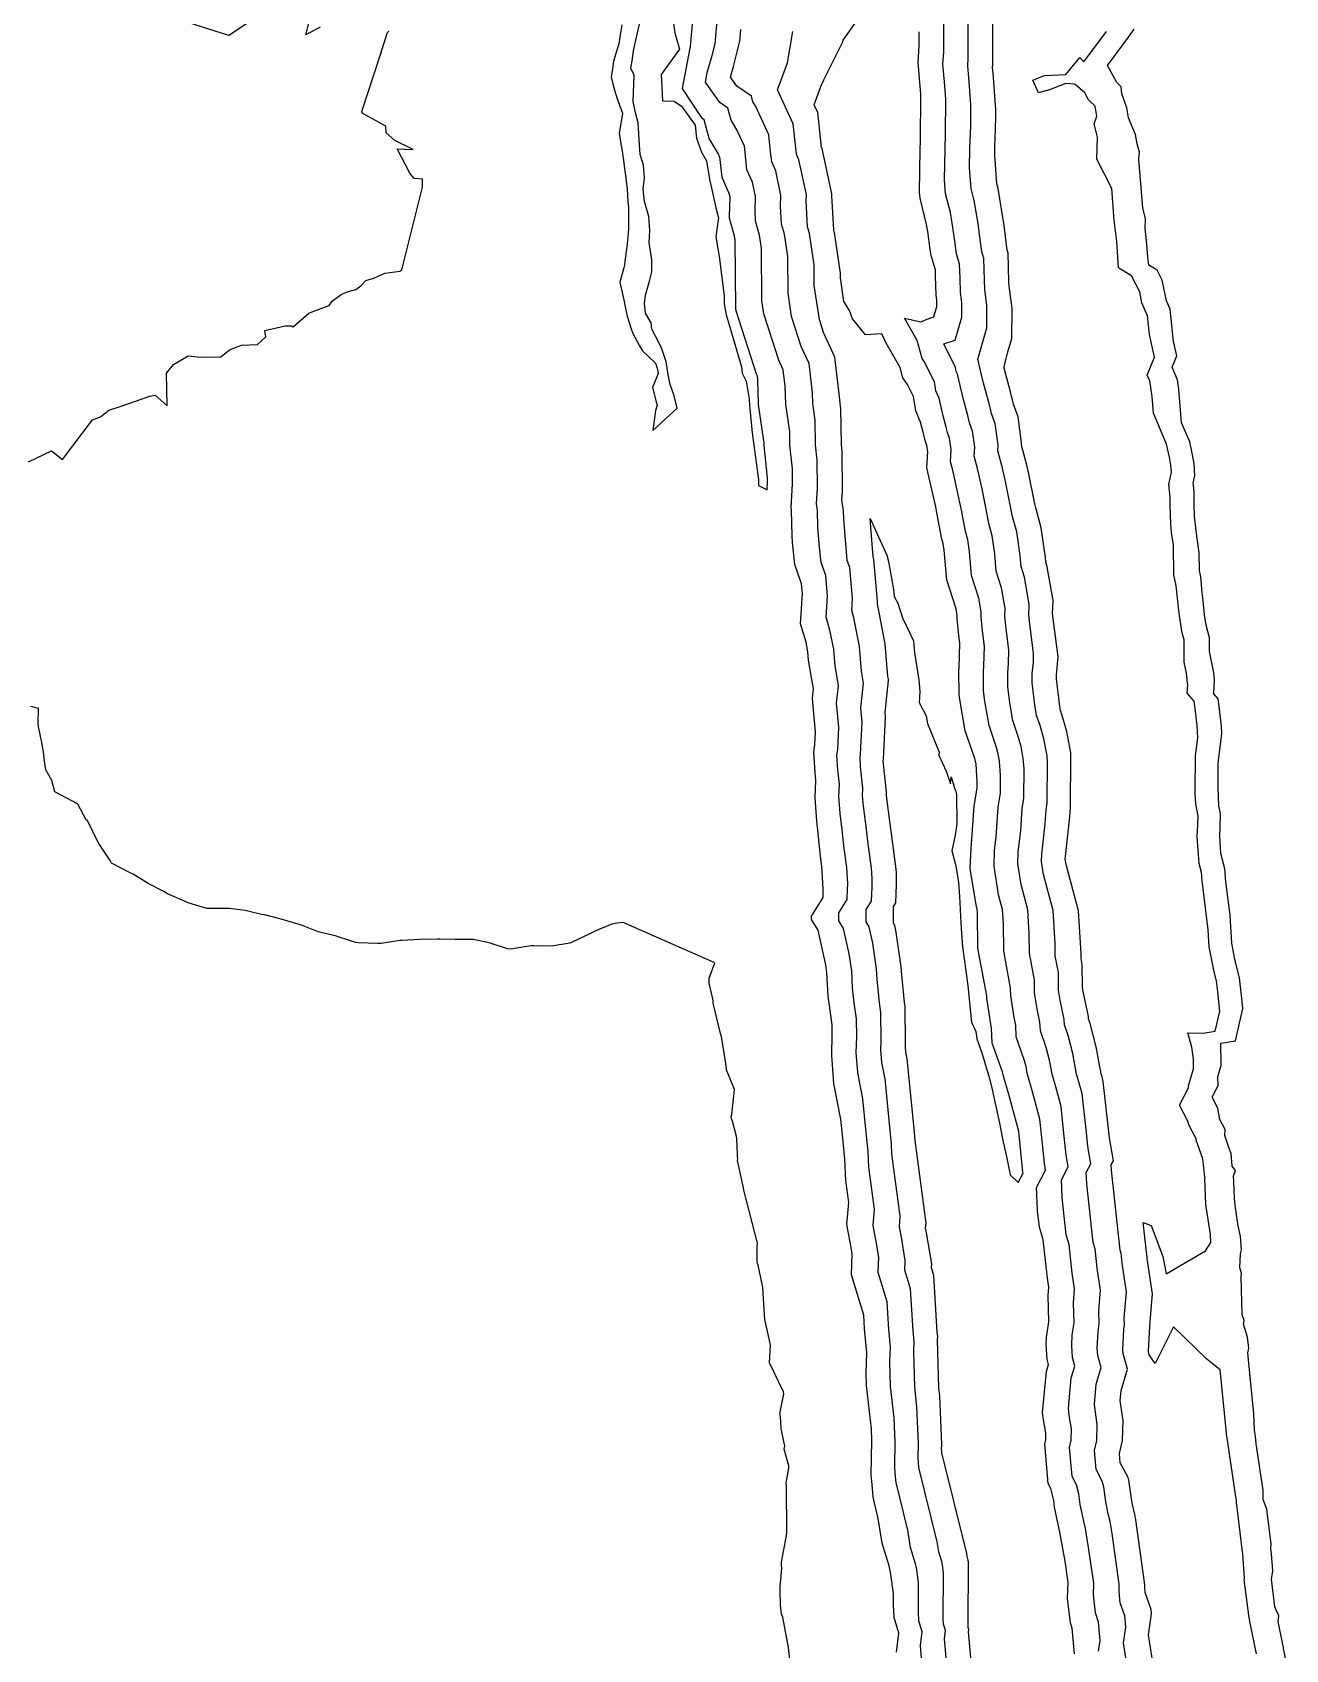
# Model space of a CAD drawing. Header units: inches. Extents: x 808357 to 808943, y 9157055 to 9157847.
# Drawn here: x 808725.7 to 808865.6, y 9157270.5 to 9157450.9 of the extents above; entities that cross this region are included whole.
import ezdxf

# ---------------------------------------------------------------- set-up
doc = ezdxf.new("R2010")
doc.units = ezdxf.units.IN
doc.header["$MEASUREMENT"] = 0

msp = doc.modelspace()

# ---------------------------------------------------------------- linework, layer by layer
for points, elevation in [([(808757.81, 9157451.5), (808756.19, 9157450.62), (808757.19, 9157454.47)], 2918), ([(808796.9, 9157453.71), (808797.43, 9157450.7), (808797.92, 9157449.03), (808795.89, 9157446.19), (808796.03, 9157443.25), (808797.34, 9157443.24), (808798.15, 9157442.67), (808799.68, 9157440.53), (808799.81, 9157439.11), (808800.39, 9157437.53), (808800.94, 9157436.56), (808801.12, 9157435.43), (808801.3, 9157434.35), (808801.52, 9157433.36), (808801.99, 9157431.33), (808802.26, 9157430.22), (808802.12, 9157429.21), (808801.96, 9157428.08), (808802.33, 9157425.89), (808802.89, 9157421.51), (808802.89, 9157420.62), (808803.14, 9157419.4), (808803.45, 9157418.26), (808804.85, 9157413.58), (808804.92, 9157412.87), (808805.38, 9157412), (808805.68, 9157409.99), (808805.72, 9157409.32), (808806.04, 9157406.24), (808806.39, 9157403.46), (808806.74, 9157400.96), (808806.75, 9157400.35), (808807.7, 9157399.86), (808807.76, 9157400.92), (808807.76, 9157401.21), (808807.37, 9157404.79), (808807.37, 9157405.06), (808806.74, 9157409.39), (808806.65, 9157412.18), (808806.61, 9157412.55), (808806.51, 9157412.77), (808804.24, 9157419.82), (808804.2, 9157420.09), (808804.14, 9157427.74), (808804.07, 9157428.18), (808803.51, 9157430.18), (808803.5, 9157430.4), (808803.57, 9157432.5), (808803.47, 9157432.93), (808802.67, 9157434.7), (808802.45, 9157436.71), (808802.43, 9157436.95), (808802.23, 9157437.38), (808801.25, 9157439.05), (808800.66, 9157441.14), (808800.51, 9157441.24), (808800.34, 9157441.48), (808798.25, 9157444.63), (808799.1, 9157449.14), (808799.13, 9157449.24), (808799.15, 9157449.33), (808799.56, 9157453.94)], 2918), ([(808847.96, 9157268.17), (808847.48, 9157271.21), (808847.75, 9157272.97), (808847.65, 9157274.24), (808847.13, 9157275.7), (808846.99, 9157276.95), (808847.01, 9157277.77), (808846.22, 9157283.41), (808845.99, 9157284.75), (808845.78, 9157285.62), (808845.51, 9157286.96), (808845.28, 9157288.61), (808845.12, 9157289.25), (808844.45, 9157290.55), (808844.26, 9157292.68), (808844.51, 9157293.81), (808844.56, 9157295.58), (808844.42, 9157296.41), (808844.23, 9157297.82), (808844.44, 9157300.08), (808844.98, 9157301.92), (808844.61, 9157303.27), (808844.55, 9157304.13), (808844.64, 9157305.92), (808844.78, 9157306.82), (808844.74, 9157308.3), (808844.93, 9157310.52), (808844.56, 9157313.02), (808844.31, 9157315.18), (808844.11, 9157315.89), (808843.39, 9157322.43), (808843.33, 9157323.71), (808843.83, 9157324.65), (808843.5, 9157326.61), (808843.34, 9157328.14), (808842.87, 9157332.46), (808842.51, 9157333.81), (808842.25, 9157334.67), (808841.84, 9157336.97), (808841.31, 9157338.97), (808840.9, 9157340.16), (808840.87, 9157340.78), (808840.41, 9157342.93), (808840.23, 9157344.03), (808840.22, 9157346.02), (808839.87, 9157347.87), (808839.86, 9157349.23), (808839.64, 9157352.94), (808838.57, 9157356.93), (808838.34, 9157358.39), (808838.37, 9157359.2), (808838.75, 9157362.61), (808838.86, 9157364.17), (808838.98, 9157364.89), (808839, 9157369.5), (808838.95, 9157370.2), (808838.59, 9157372.07), (808838.17, 9157373.58), (808837.79, 9157374.67), (808837.58, 9157375.89), (808837.3, 9157378.34), (808837.28, 9157379.32), (808837.42, 9157380.65), (808837.44, 9157381.61), (808836.98, 9157385.22), (808836.91, 9157385.91), (808836.96, 9157387.1), (808836.43, 9157390.1), (808836.05, 9157391.29), (808835.94, 9157392.53), (808835.57, 9157395.17), (808835.06, 9157396.98), (808834.87, 9157398.01), (808834.27, 9157400.99), (808833.94, 9157402.44), (808833.45, 9157404.22), (808833.49, 9157404.87), (808833.16, 9157407.21), (808832.74, 9157408.37), (808832.49, 9157409.48), (808831.87, 9157411.77), (808831.23, 9157414.44), (808831.33, 9157414.83), (808832.23, 9157417.94), (808832.24, 9157420.42), (808832, 9157422.26), (808831.97, 9157423.25), (808831.89, 9157425.67), (808831.67, 9157426.41), (808831.38, 9157428.65), (808831.25, 9157429.59), (808830.83, 9157432.13), (808830.49, 9157433.47), (808830.31, 9157435.82), (808830.34, 9157437.96), (808830.43, 9157440.47), (808830.45, 9157442.87), (808830.22, 9157445.86), (808830.1, 9157447.14), (808830.16, 9157448.05), (808830.16, 9157453.41)], 2904), ([(808850.91, 9157268.09), (808850.27, 9157272.12), (808850.62, 9157274.46), (808850.58, 9157274.95), (808849.92, 9157276.83), (808849.86, 9157277.34), (808849.87, 9157277.68), (808848.85, 9157284.95), (808848.75, 9157285.54), (808848.48, 9157286.65), (808848.36, 9157287.27), (808848.07, 9157289.37), (808848, 9157289.66), (808847.13, 9157291.32), (808847.04, 9157292.34), (808847.37, 9157293.78), (808847.43, 9157296.05), (808847.36, 9157296.46), (808847.12, 9157298.27), (808847.22, 9157299.36), (808847.92, 9157301.75), (808847.44, 9157303.49), (808847.41, 9157303.93), (808847.53, 9157306.23), (808847.6, 9157306.7), (808847.57, 9157307.47), (808847.82, 9157310.34), (808847.35, 9157313.57), (808847.22, 9157314.68), (808847.11, 9157315.04), (808846.14, 9157323.94), (808846.12, 9157324.55), (808846.35, 9157324.99), (808845.91, 9157327.56), (808845.84, 9157328.24), (808845.22, 9157333.86), (808845.09, 9157334.37), (808844.99, 9157334.69), (808844.45, 9157337.7), (808843.76, 9157340.32), (808843.58, 9157340.83), (808843.57, 9157341.1), (808842.97, 9157343.9), (808842.9, 9157344.33), (808842.88, 9157346.89), (808842.75, 9157347.59), (808842.75, 9157348.1), (808842.46, 9157352.89), (808841.08, 9157358.06), (808840.99, 9157358.64), (808841, 9157358.97), (808841.49, 9157363.37), (808841.54, 9157364.02), (808841.58, 9157364.32), (808841.61, 9157370.24), (808841.59, 9157370.51), (808841.14, 9157372.89), (808840.6, 9157374.81), (808840.45, 9157375.23), (808840.37, 9157375.7), (808840.01, 9157378.79), (808840.01, 9157379.19), (808840.17, 9157380.86), (808840.18, 9157381.23), (808839.6, 9157385.76), (808839.57, 9157386.05), (808839.63, 9157387.53), (808838.98, 9157391.27), (808838.81, 9157391.79), (808838.76, 9157392.33), (808838.3, 9157395.61), (808837.68, 9157397.86), (808837.59, 9157398.3), (808836.85, 9157401.99), (808836.7, 9157402.63), (808836.09, 9157404.84), (808836.11, 9157405.12), (808835.71, 9157407.99), (808835.19, 9157409.42), (808834.88, 9157410.78), (808834.16, 9157413.44), (808834.17, 9157413.63), (808834.62, 9157415.37), (808835.02, 9157416.75), (808835.04, 9157420.11), (808834.71, 9157422.6), (808834.69, 9157423.04), (808834.6, 9157426.3), (808834.5, 9157426.6), (808834.11, 9157429.64), (808834.05, 9157430.04), (808833.49, 9157433.47), (808833.35, 9157434.01), (808833.11, 9157437.2), (808833.12, 9157438), (808833.24, 9157441.34), (808833.24, 9157442.31), (808832.93, 9157446.34), (808832.87, 9157446.94), (808832.9, 9157447.36), (808832.9, 9157454.63)], 2902), ([(808750.81, 9157452.66), (808747.61, 9157450.55), (808741.5, 9157452.48)], 2918), ([(808791.49, 9157451.75), (808791.26, 9157450.36), (808791.14, 9157449.64), (808790.79, 9157448.45), (808790.57, 9157447.66), (808790.43, 9157446.79), (808790.29, 9157445.95), (808790.53, 9157445.03), (808790.76, 9157444.08), (808791.09, 9157443.19), (808791.55, 9157441.88), (808791.38, 9157440.74), (808791.19, 9157439.65), (808791.31, 9157438.93), (808791.51, 9157437.65), (808791.69, 9157436.35), (808791.78, 9157435.66), (808791.88, 9157434.92), (808792.07, 9157433.41), (808792.17, 9157432.02), (808792.22, 9157431.33), (808792.22, 9157429.72), (808792.22, 9157429.05), (808792.18, 9157428.48), (808792.05, 9157426.98), (808791.83, 9157425.37), (808791.77, 9157424.96), (808791.69, 9157424.63), (808791.25, 9157423.02), (808791.58, 9157421.54), (808791.71, 9157421.07), (808791.83, 9157420.48), (808792.09, 9157419.25), (808792.54, 9157417.82), (808792.7, 9157417.29), (808793.47, 9157415.92), (808793.78, 9157415.38), (808795.23, 9157414), (808795.43, 9157413.43), (808795.53, 9157412.85), (808794.92, 9157411.28), (808795.29, 9157409.84), (808795.43, 9157409.28), (808795.23, 9157408.7), (808794.96, 9157406.48), (808797.66, 9157408.97), (808797.32, 9157410.35), (808796.89, 9157411.62), (808796.65, 9157412.72), (808796.42, 9157414.14), (808795.93, 9157415.6), (808795.55, 9157416.46), (808794.84, 9157417.8), (808794.74, 9157418.5), (808794.12, 9157419.57), (808794, 9157420.64), (808794.13, 9157421.57), (808794.57, 9157423.16), (808794.82, 9157424.2), (808794.82, 9157425.51), (808794.52, 9157427.45), (808794.6, 9157428.8), (808794.48, 9157430.36), (808794, 9157432.02), (808793.87, 9157433.4), (808794.03, 9157434.67), (808793.92, 9157436.07), (808793.53, 9157437.27), (808793.47, 9157438.37), (808793.31, 9157440.82), (808793.02, 9157441.92), (808792.75, 9157443.19), (808792.85, 9157446.14), (808792.49, 9157446.91), (808792.64, 9157447.72), (808792.77, 9157448.86), (808793.05, 9157450.05), (808793.64, 9157452.65)], 2918), ([(808822.13, 9157270.17), (808822.39, 9157272.31), (808821.88, 9157274.06), (808821.81, 9157275.46), (808821.82, 9157276.69), (808821.52, 9157278.89), (808821.31, 9157279.8), (808820.54, 9157282.35), (808820.11, 9157285.1), (808819.53, 9157287.47), (808819.41, 9157288.89), (808819.32, 9157289.93), (808819.4, 9157293.74), (808819.35, 9157295.08), (808818.79, 9157299.92), (808818.75, 9157301.33), (808818.83, 9157303.58), (808818.58, 9157306.3), (808818.49, 9157307.79), (808817.12, 9157312.27), (808817.21, 9157314.63), (808817.06, 9157315.53), (808816.61, 9157317.9), (808816.81, 9157320.36), (808816.48, 9157322.79), (808816.39, 9157325.17), (808816.14, 9157327.53), (808815.93, 9157329.66), (808815.13, 9157333.64), (808814.92, 9157336.75), (808814.97, 9157339.16), (808814.96, 9157340.17), (808814.61, 9157342.6), (808814.53, 9157343.38), (808814.38, 9157345.96), (808814.25, 9157346.86), (808813.39, 9157350.74), (808812.66, 9157351.93), (808812.66, 9157352.31), (808813.94, 9157354.37), (808813.97, 9157354.98), (808813.97, 9157355.36), (808813.82, 9157357.82), (808813.65, 9157358.99), (808813.38, 9157361.88), (808813.24, 9157362.89), (808813.05, 9157365.55), (808813.15, 9157367.45), (808813.05, 9157368.31), (808812.9, 9157370.58), (808813.03, 9157371.43), (808813.1, 9157372.84), (808812.76, 9157376.59), (808812.88, 9157377.71), (808812.69, 9157378.69), (808812.33, 9157380.85), (808812.25, 9157381.77), (808812.05, 9157382.85), (808811.44, 9157384.91), (808811.65, 9157388.29), (808811.55, 9157389.39), (808810.8, 9157391.53), (808810.54, 9157394), (808810.48, 9157394.73), (808810.43, 9157397.59), (808810.39, 9157397.88), (808810.54, 9157400.49), (808810.53, 9157402.19), (808810.24, 9157404.83), (808810.22, 9157406.34), (808809.78, 9157409.43), (808809.71, 9157411.43), (808809.5, 9157413.26), (808809.01, 9157414.32), (808807.33, 9157419.51), (808807.12, 9157420.94), (808807.07, 9157426.81), (808806.86, 9157428.28), (808806.41, 9157429.85), (808806.35, 9157430.96), (808806.41, 9157432.6), (808806.07, 9157434.18), (808805.44, 9157435.57), (808805.27, 9157437.14), (808805.16, 9157438.21), (808804.31, 9157440.03), (808803.68, 9157441.11), (808803.3, 9157442.45), (808802.42, 9157443.07), (808801.4, 9157444.48), (808800.83, 9157445.34), (808801.06, 9157446.57), (808801.54, 9157448.18), (808801.91, 9157449.62), (808802.17, 9157452.58)], 2916), ([(808830.65, 9157267.11), (808830.18, 9157272.44), (808830.22, 9157272.71), (808830.15, 9157272.93), (808830.14, 9157273.11), (808830.18, 9157280.22), (808830.15, 9157280.47), (808830.12, 9157280.57), (808830.04, 9157280.86), (808829.99, 9157281.17), (808827.21, 9157292.43), (808827.19, 9157292.63), (808827.18, 9157292.79), (808827.19, 9157293.34), (808826.97, 9157298.77), (808826.87, 9157299.67), (808826.73, 9157305.02), (808826.74, 9157305.41), (808826.7, 9157305.88), (808826.32, 9157312.19), (808826.05, 9157313.06), (808826.07, 9157313.52), (808825.5, 9157316.97), (808825.4, 9157317.5), (808825.45, 9157318.05), (808824.21, 9157327.25), (808824.19, 9157327.75), (808824.14, 9157328.25), (808823.34, 9157336.38), (808823.19, 9157337.12), (808823.15, 9157337.7), (808823.16, 9157338.15), (808823.11, 9157342.23), (808823.05, 9157342.68), (808822.7, 9157346.16), (808822.67, 9157346.63), (808822.11, 9157350.51), (808821.95, 9157351.27), (808821.8, 9157351.51), (808821.82, 9157353.39), (808822.06, 9157353.77), (808822.15, 9157355.81), (808822.15, 9157357.11), (808822.12, 9157357.54), (808821.57, 9157361.5), (808821.52, 9157362.04), (808821.05, 9157365.43), (808821.02, 9157365.86), (808821.03, 9157366.16), (808820.68, 9157369.25), (808820.66, 9157369.65), (808820.68, 9157369.8), (808820.93, 9157374.5), (808820.88, 9157375.03), (808821.26, 9157378.6), (808821.24, 9157378.73), (808821.19, 9157379.03), (808820.87, 9157382.68), (808820.07, 9157386.96), (808820.02, 9157387.14), (808820.03, 9157387.43), (808819.62, 9157392.08), (808819.57, 9157392.22), (808819.55, 9157392.39), (808819.22, 9157396.65), (808821.08, 9157392.58), (808821.25, 9157391.87), (808821.81, 9157388.76), (808821.88, 9157387.97), (808822.28, 9157387.23), (808822.83, 9157385.57), (808824.05, 9157383.02), (808824.15, 9157381.68), (808824.63, 9157378.67), (808824.76, 9157377.38), (808824.68, 9157376.15), (808825.45, 9157374.64), (808825.59, 9157373.78), (808826.89, 9157370.59), (808826.87, 9157370.24), (808827.68, 9157368.49), (808828.19, 9157367.06), (808828.26, 9157367.84), (808828.67, 9157366.47), (808828.76, 9157366.23), (808828.84, 9157365.83), (808828.89, 9157362.61), (808828.7, 9157361.35), (808828.32, 9157359.6), (808828.71, 9157358.2), (808828.86, 9157357.45), (808829.06, 9157356.04), (808829.19, 9157354.54), (808829.32, 9157351.55), (808829.4, 9157350.38), (808829.51, 9157348.89), (808829.89, 9157346.21), (808830.12, 9157344.52), (808830.5, 9157340.47), (808831, 9157339.43), (808831.1, 9157338.62), (808831.67, 9157337.05), (808832.53, 9157334.2), (808832.81, 9157332.96), (808833.65, 9157329.19), (808833.98, 9157327.44), (808834.47, 9157325.29), (808834.85, 9157323.45), (808835.71, 9157322.57), (808836.27, 9157323.63), (808836.25, 9157323.78), (808835.84, 9157327.84), (808835.79, 9157328.26), (808834.76, 9157332.15), (808834.04, 9157334.61), (808834, 9157334.79), (808833.96, 9157334.94), (808832.83, 9157338.14), (808832.75, 9157339.83), (808832.72, 9157340.02), (808832.22, 9157343.14), (808832.22, 9157343.39), (808831.23, 9157348.73), (808831.19, 9157352.63), (808831.16, 9157353.08), (808831.03, 9157353.56), (808830.38, 9157357.63), (808830.47, 9157359.89), (808830.52, 9157360.34), (808830.83, 9157364.62), (808831.16, 9157366.58), (808831.16, 9157367.3), (808831.02, 9157369.25), (808830.96, 9157369.59), (808830.88, 9157369.87), (808829.81, 9157372.99), (808829.21, 9157376.47), (808829.15, 9157376.99), (808829.12, 9157379.72), (808829.15, 9157380.03), (808829.22, 9157382.75), (808829.11, 9157383.61), (808828.91, 9157385.5), (808828.93, 9157385.81), (808828.79, 9157386.59), (808827.75, 9157389.81), (808827.46, 9157393.14), (808827.36, 9157393.86), (808827.22, 9157394.35), (808826.7, 9157397.11), (808826.52, 9157397.98), (808825.66, 9157401.85), (808825.52, 9157402.37), (808825.63, 9157404.11), (808825.52, 9157404.84), (808825.39, 9157405.21), (808825.31, 9157405.56), (808825.12, 9157406.29), (808824.84, 9157407.43), (808824.31, 9157408.69), (808824.04, 9157410.29), (808823.38, 9157411.63), (808822.86, 9157412.37), (808822.54, 9157413.51), (808820.99, 9157416.23), (808820.49, 9157417.28), (808818.69, 9157417.17), (808817.22, 9157418.94), (808816.9, 9157419.87), (808816.28, 9157420.87), (808815.89, 9157423.5), (808815.88, 9157424.02), (808815.21, 9157428.58), (808815.13, 9157428.87), (808814.93, 9157432.66), (808814.93, 9157432.9), (808813.85, 9157437.94), (808813.74, 9157438.17), (808813.72, 9157438.43), (808813.35, 9157441.96), (808812.96, 9157442.81), (808813.71, 9157444.86), (808814.03, 9157445.62), (808816.1, 9157449.79), (808816.19, 9157450.03), (808817.53, 9157451.94)], 2910), ([(808844.7, 9157270.29), (808844.88, 9157271.47), (808844.71, 9157273.54), (808844.35, 9157274.57), (808844.12, 9157276.56), (808844.16, 9157277.86), (808843.59, 9157281.87), (808843.23, 9157283.96), (808843.08, 9157284.59), (808842.66, 9157286.66), (808842.49, 9157287.85), (808842.25, 9157288.84), (808841.76, 9157289.77), (808841.47, 9157293.03), (808841.66, 9157293.84), (808841.69, 9157295.11), (808841.47, 9157296.37), (808841.34, 9157297.37), (808841.66, 9157300.79), (808842.04, 9157302.1), (808841.78, 9157303.06), (808841.7, 9157304.34), (808841.76, 9157305.6), (808841.96, 9157306.93), (808841.9, 9157309.13), (808842.03, 9157310.7), (808841.77, 9157312.47), (808841.41, 9157315.68), (808841.1, 9157316.74), (808840.64, 9157320.92), (808840.55, 9157322.88), (808841.31, 9157324.31), (808841.08, 9157325.67), (808840.84, 9157328.04), (808840.51, 9157331.06), (808839.93, 9157333.26), (808839.51, 9157334.65), (808839.23, 9157336.24), (808838.86, 9157337.63), (808838.21, 9157339.49), (808838.16, 9157340.46), (808837.84, 9157341.96), (808837.56, 9157343.73), (808837.55, 9157345.14), (808836.99, 9157348.16), (808836.97, 9157350.37), (808836.81, 9157352.99), (808836.06, 9157355.81), (808835.68, 9157358.14), (808835.74, 9157359.43), (808836.01, 9157361.86), (808836.18, 9157364.32), (808836.37, 9157365.45), (808836.38, 9157368.77), (808836.3, 9157369.88), (808836.05, 9157371.24), (808835.74, 9157372.34), (808835.13, 9157374.11), (808834.79, 9157376.08), (808834.58, 9157377.89), (808834.56, 9157379.45), (808834.66, 9157380.44), (808834.7, 9157381.99), (808834.35, 9157384.68), (808834.24, 9157385.77), (808834.28, 9157386.67), (808833.88, 9157388.93), (808833.28, 9157390.8), (808833.11, 9157392.73), (808832.83, 9157394.73), (808832.45, 9157396.1), (808832.15, 9157397.71), (808831.69, 9157399.99), (808831.18, 9157402.24), (808830.81, 9157403.6), (808830.87, 9157404.61), (808830.62, 9157406.42), (808830.29, 9157407.32), (808830.1, 9157408.17), (808829.62, 9157409.94), (808828.94, 9157412.75), (808828.8, 9157413.08), (808828.73, 9157413.51), (808827.41, 9157416.16), (808828.69, 9157416.57), (808829.43, 9157419.12), (808829.45, 9157420.73), (808829.28, 9157421.92), (808829.24, 9157423.47), (808829.19, 9157425.04), (808828.84, 9157426.21), (808828.65, 9157427.66), (808828.44, 9157429.14), (808828.17, 9157430.79), (808827.63, 9157432.93), (808827.52, 9157434.44), (808827.57, 9157437.92), (808827.63, 9157439.59), (808827.66, 9157443.44), (808827.51, 9157445.37), (808827.33, 9157447.35), (808827.42, 9157448.73), (808827.42, 9157452.19)], 2906), ([(808725.26, 9157402.97), (808727.83, 9157404.2), (808729.06, 9157403.23), (808732.4, 9157407.68), (808733.3, 9157408.02), (808734.22, 9157408.76), (808735.59, 9157409.19), (808738.79, 9157410.32), (808739.37, 9157410.42), (808740.74, 9157409.24), (808740.66, 9157412.88), (808741.44, 9157413.86), (808743.09, 9157414.83), (808744.4, 9157414.67), (808746.72, 9157414.69), (808747.68, 9157415.48), (808749.01, 9157416), (808750.8, 9157416.07), (808751.75, 9157416.92), (808751.64, 9157417.65), (808753.9, 9157418.17), (808754.59, 9157418.17), (808754.78, 9157418.06), (808756.55, 9157419.57), (808757.11, 9157419.81), (808758.82, 9157420.41), (808759.19, 9157420.94), (808760.17, 9157421.64), (808760.84, 9157421.96), (808761.79, 9157422.23), (808762.34, 9157422.62), (808762.9, 9157423.2), (808763.78, 9157423.47), (808764.3, 9157423.69), (808765.03, 9157424.05), (808766.69, 9157424.25), (808766.94, 9157424.42), (808769.24, 9157433.62), (808769.22, 9157434.51), (808768.31, 9157434.58), (808767.8, 9157435.19), (808766.41, 9157437.9), (808768.2, 9157437.84), (808766.16, 9157438.85), (808765.18, 9157439.7), (808765.13, 9157440.42), (808762.5, 9157441.87), (808762.47, 9157442.07), (808764.62, 9157448.64), (808764.67, 9157448.62), (808764.66, 9157448.66), (808764.62, 9157448.68), (808765.33, 9157450.87), (808765.46, 9157451.02)], 2918), ([(808825.02, 9157268.59), (808824.81, 9157270.92), (808825, 9157272.44), (808824.64, 9157273.68), (808824.59, 9157274.68), (808824.61, 9157277.86), (808824.4, 9157279.41), (808824.25, 9157280.05), (808823.7, 9157281.86), (808823.4, 9157283.79), (808822.09, 9157289.12), (808822, 9157290.14), (808821.94, 9157290.88), (808822, 9157293.61), (808821.89, 9157296.31), (808821.48, 9157299.84), (808821.41, 9157302.56), (808821.47, 9157304.19), (808821.28, 9157306.16), (808821.1, 9157309.26), (808820.1, 9157312.54), (808820.16, 9157314.26), (808819.87, 9157316.01), (808819.54, 9157317.77), (808819.69, 9157319.59), (808819.06, 9157324.28), (808818.99, 9157326.03), (808818.8, 9157327.77), (808818.4, 9157331.9), (808817.82, 9157334.8), (808817.66, 9157337.07), (808817.7, 9157338.82), (808817.68, 9157340.85), (808817.42, 9157342.63), (808817.25, 9157344.31), (808817.14, 9157346.18), (808816.87, 9157348.08), (808816.24, 9157350.91), (808815.71, 9157351.79), (808815.71, 9157352.67), (808816.65, 9157354.17), (808816.69, 9157355.26), (808816.7, 9157355.95), (808816.59, 9157357.73), (808816.29, 9157359.83), (808816.09, 9157361.93), (808815.85, 9157363.74), (808815.7, 9157365.65), (808815.78, 9157367.02), (808815.59, 9157368.63), (808815.49, 9157370.27), (808815.58, 9157370.89), (808815.71, 9157373.39), (808815.46, 9157376.07), (808815.67, 9157378), (808815.54, 9157378.7), (808815.28, 9157380.24), (808815.13, 9157382.07), (808814.72, 9157384.22), (808814.3, 9157385.66), (808814.44, 9157388.01), (808814.24, 9157390.29), (808813.72, 9157391.76), (808813.54, 9157393.46), (808813.37, 9157395.67), (808813.34, 9157397.56), (808813.22, 9157398.33), (808813.32, 9157400.05), (808813.3, 9157403.18), (808813.12, 9157404.88), (808813.08, 9157407.62), (808812.81, 9157409.48), (808812.77, 9157410.68), (808812.38, 9157413.97), (808811.5, 9157415.87), (808810.43, 9157419.19), (808810.04, 9157421.79), (808810.01, 9157425.88), (808809.64, 9157428.38), (808809.32, 9157429.52), (808809.21, 9157431.53), (808809.25, 9157432.7), (808808.66, 9157435.44), (808808.21, 9157436.44), (808808.08, 9157437.57), (808807.89, 9157439.46), (808806.39, 9157442.69), (808806.11, 9157443.17), (808805.94, 9157443.77), (808804.33, 9157444.89), (808803.6, 9157445.91), (808803.95, 9157447.11), (808804.67, 9157449.92), (808804.78, 9157451.21)], 2914), ([(808827.83, 9157267.85), (808827.5, 9157271.68), (808827.61, 9157272.58), (808827.4, 9157273.31), (808827.37, 9157273.89), (808827.39, 9157279.04), (808827.27, 9157279.94), (808827.19, 9157280.31), (808826.87, 9157281.36), (808826.7, 9157282.48), (808824.65, 9157290.77), (808824.6, 9157291.38), (808824.56, 9157291.83), (808824.59, 9157293.48), (808824.43, 9157297.54), (808824.18, 9157299.76), (808824.07, 9157303.79), (808824.11, 9157304.8), (808823.99, 9157306.02), (808823.71, 9157310.73), (808823.08, 9157312.8), (808823.12, 9157313.89), (808822.69, 9157316.49), (808822.47, 9157317.64), (808822.57, 9157318.82), (808821.63, 9157325.77), (808821.59, 9157326.89), (808821.47, 9157328.01), (808820.87, 9157334.14), (808820.5, 9157335.96), (808820.41, 9157337.38), (808820.43, 9157338.49), (808820.39, 9157341.54), (808820.24, 9157342.66), (808819.97, 9157345.23), (808819.91, 9157346.41), (808819.49, 9157349.29), (808819.09, 9157351.09), (808818.75, 9157351.65), (808818.77, 9157353.03), (808819.35, 9157353.97), (808819.42, 9157355.54), (808819.42, 9157356.53), (808819.36, 9157357.64), (808818.93, 9157360.66), (808818.81, 9157361.99), (808818.45, 9157364.58), (808818.36, 9157365.75), (808818.4, 9157366.59), (808818.14, 9157368.94), (808818.07, 9157369.96), (808818.13, 9157370.34), (808818.32, 9157373.94), (808818.17, 9157375.55), (808818.47, 9157378.3), (808818.39, 9157378.72), (808818.24, 9157379.63), (808818, 9157382.37), (808817.39, 9157385.59), (808817.16, 9157386.4), (808817.24, 9157387.72), (808816.93, 9157391.18), (808816.65, 9157391.99), (808816.55, 9157392.93), (808816.26, 9157396.6), (808816.24, 9157397.52), (808816.06, 9157398.78), (808816.1, 9157399.62), (808816.07, 9157404.16), (808815.99, 9157404.93), (808815.93, 9157408.9), (808815.84, 9157409.53), (808815.83, 9157409.93), (808815.27, 9157414.67), (808814, 9157417.42), (808813.53, 9157418.87), (808812.96, 9157422.65), (808812.95, 9157424.95), (808812.43, 9157428.48), (808812.22, 9157429.2), (808812.07, 9157432.09), (808812.09, 9157432.8), (808811.25, 9157436.69), (808810.98, 9157437.3), (808810.9, 9157438), (808810.62, 9157440.71), (808808.87, 9157444.49), (808809.98, 9157447.51), (808810.57, 9157450.99)], 2912), ([(808842, 9157269.98), (808841.77, 9157272.84), (808841.56, 9157273.44), (808841.24, 9157276.16), (808841.3, 9157277.94), (808840.96, 9157280.34), (808840.47, 9157283.17), (808840.37, 9157283.56), (808839.8, 9157286.35), (808839.7, 9157287.09), (808839.37, 9157288.43), (808839.08, 9157289), (808838.69, 9157293.37), (808838.8, 9157293.86), (808838.82, 9157294.63), (808838.53, 9157296.32), (808838.45, 9157296.92), (808838.88, 9157301.5), (808839.1, 9157302.28), (808838.95, 9157302.85), (808838.84, 9157304.55), (808838.88, 9157305.29), (808839.14, 9157307.05), (808839.06, 9157309.97), (808839.14, 9157310.89), (808838.99, 9157311.92), (808838.5, 9157316.18), (808838.09, 9157317.59), (808837.89, 9157319.41), (808837.77, 9157322.04), (808838.79, 9157323.97), (808838.66, 9157324.73), (808838.34, 9157327.94), (808838.15, 9157329.66), (808837.34, 9157332.7), (808836.77, 9157334.63), (808836.61, 9157335.51), (808836.41, 9157336.28), (808835.52, 9157338.82), (808835.46, 9157340.15), (808835.28, 9157340.99), (808834.89, 9157343.44), (808834.88, 9157344.27), (808834.11, 9157348.44), (808834.08, 9157351.5), (808833.99, 9157353.03), (808833.54, 9157354.69), (808833.03, 9157357.88), (808833.1, 9157359.66), (808833.26, 9157361.1), (808833.51, 9157364.47), (808833.77, 9157366.02), (808833.77, 9157368.03), (808833.66, 9157369.57), (808833.5, 9157370.42), (808833.31, 9157371.11), (808832.47, 9157373.55), (808832, 9157376.28), (808831.87, 9157377.44), (808831.84, 9157379.59), (808831.91, 9157380.23), (808831.96, 9157382.37), (808831.73, 9157384.14), (808831.58, 9157385.64), (808831.6, 9157386.24), (808831.34, 9157387.76), (808830.52, 9157390.3), (808830.29, 9157392.93), (808830.09, 9157394.3), (808829.84, 9157395.23), (808829.42, 9157397.41), (808829.11, 9157398.98), (808828.42, 9157402.04), (808828.16, 9157402.99), (808828.25, 9157404.36), (808828.07, 9157405.63), (808827.84, 9157406.27), (808827.7, 9157406.87), (808827.37, 9157408.11), (808826.89, 9157410.09), (808826.55, 9157410.89), (808826.38, 9157411.9), (808825.25, 9157414.19), (808825.01, 9157414.53), (808824.45, 9157416.51), (808823.04, 9157419), (808824.87, 9157418.61), (808825.57, 9157418.92), (808826.31, 9157419.15), (808826.64, 9157420.31), (808826.65, 9157421.04), (808826.57, 9157421.58), (808826.51, 9157423.69), (808826.49, 9157424.42), (808826, 9157426.02), (808825.92, 9157426.67), (808825.63, 9157428.69), (808825.51, 9157429.45), (808824.78, 9157432.39), (808824.73, 9157433.06), (808824.8, 9157437.89), (808824.83, 9157438.72), (808824.87, 9157444), (808824.8, 9157444.89), (808824.55, 9157447.55), (808824.68, 9157449.42), (808824.68, 9157450.96)], 2908), ([(808862.33, 9157269.98), (808861.56, 9157273.77), (808861.57, 9157273.86), (808861.53, 9157273.95), (808861.51, 9157274.01), (808860.96, 9157278.3), (808860.99, 9157278.44), (808860.79, 9157281.18), (808860.78, 9157281.28), (808860.78, 9157281.36), (808860.1, 9157286.93), (808860.08, 9157286.98), (808860.08, 9157287.03), (808859.01, 9157294.3), (808859, 9157294.39), (808858.99, 9157294.46), (808858.98, 9157294.64), (808858.29, 9157301.68), (808856.79, 9157302.86), (808853.07, 9157306.47), (808851.01, 9157302.39), (808850.36, 9157303.35), (808850.27, 9157303.7), (808850.26, 9157303.72), (808850.41, 9157306.55), (808850.41, 9157306.58), (808850.41, 9157306.64), (808850.71, 9157310.16), (808850.13, 9157314.11), (808850.13, 9157314.18), (808850.12, 9157314.2), (808849.69, 9157318.12), (808850.58, 9157317.79), (808851.88, 9157314.34), (808852.23, 9157312.38), (808856.65, 9157314.94), (808857.24, 9157315.87), (808857.18, 9157316.73), (808857.18, 9157316.76), (808856.68, 9157320.11), (808856.68, 9157320.18), (808856.57, 9157323.01), (808856.56, 9157323.07), (808856.59, 9157323.14), (808856.55, 9157323.19), (808856.35, 9157325.26), (808856.32, 9157325.35), (808855.6, 9157327.31), (808855.61, 9157327.44), (808854.73, 9157329.1), (808854.69, 9157329.35), (808853.74, 9157331.19), (808854.75, 9157333.14), (808854.74, 9157333.36), (808855.31, 9157335.26), (808855.29, 9157336.36), (808855.12, 9157337.68), (808854.67, 9157339.29), (808856.36, 9157339.23), (808857.71, 9157339.46), (808858.23, 9157341.65), (808858, 9157343.86), (808857.86, 9157345.04), (808857.56, 9157346.27), (808857.06, 9157348.88), (808856.93, 9157350.77), (808856.25, 9157356.28), (808856.18, 9157357.15), (808855.92, 9157358.18), (808855.71, 9157361.16), (808855.79, 9157362.53), (808855.81, 9157363.46), (808855.56, 9157364.83), (808855.5, 9157366.03), (808855.54, 9157370.18), (808855.77, 9157372.18), (808855.7, 9157373.54), (808855.55, 9157374.86), (808855.38, 9157376.28), (808854.6, 9157377.19), (808854.65, 9157378.03), (808854.52, 9157379.39), (808854.26, 9157380.63), (808854.24, 9157383.12), (808854.05, 9157383.89), (808853.73, 9157385.79), (808853.64, 9157386.72), (808853.47, 9157388.15), (808853.38, 9157389.15), (808853.09, 9157390.37), (808853.07, 9157393.7), (808852.86, 9157395.11), (808852.76, 9157396.03), (808852.7, 9157398.18), (808852.7, 9157399.06), (808852.54, 9157400.44), (808852.84, 9157401.82), (808852.78, 9157402.62), (808852.62, 9157403.51), (808852.3, 9157404.94), (808850.82, 9157408.4), (808850.67, 9157410.28), (808850.42, 9157412.01), (808850.14, 9157412.66), (808850.96, 9157414.66), (808850.4, 9157417.19), (808850.18, 9157419.26), (808849.54, 9157420.71), (808849.29, 9157421.96), (808848.39, 9157423.73), (808846.95, 9157424.6), (808846.94, 9157424.67), (808846.73, 9157427.58), (808846.48, 9157429.66), (808846.49, 9157429.78), (808846.45, 9157429.9), (808846.17, 9157433.48), (808844.49, 9157436.74), (808844.59, 9157439.2), (808844.2, 9157440.7), (808844.52, 9157441.56), (808844.37, 9157442.46), (808844.32, 9157442.59), (808844.31, 9157442.66), (808843.59, 9157443.39), (808843.17, 9157444.17), (808842.05, 9157445.11), (808841.03, 9157445.18), (808839.23, 9157444.5), (808838.01, 9157444.14), (808837.35, 9157445.56), (808838.66, 9157446.08), (808841.06, 9157446.21), (808842.61, 9157448.1), (808843.04, 9157447.6), (808845.6, 9157451.01)], 2900), ([(808865.59, 9157269.26), (808865.29, 9157270.86), (808864.74, 9157273.59), (808864.81, 9157274.22), (808864.56, 9157274.8), (808864.39, 9157275.22), (808864, 9157278.32), (808864.15, 9157279.25), (808864.01, 9157281.14), (808863.92, 9157281.75), (808863.96, 9157282.21), (808863.48, 9157286.12), (808863.09, 9157287.22), (808863.07, 9157288.24), (808862.31, 9157293.42), (808862.22, 9157294.28), (808862.11, 9157294.96), (808862.02, 9157296.76), (808861.35, 9157303.56), (808861.46, 9157304.1), (808861.33, 9157305.33), (808860.87, 9157306.76), (808860.94, 9157307.19), (808860.74, 9157307.8), (808860.63, 9157312.07), (808860.64, 9157312.48), (808860.48, 9157313.06), (808860.55, 9157314.61), (808860.66, 9157315.07), (808860.56, 9157316.54), (808860.29, 9157317.74), (808859.95, 9157320), (808859.88, 9157320.79), (808859.81, 9157322.72), (808859.78, 9157323.3), (808860, 9157323.93), (808859.62, 9157324.42), (808859.49, 9157325.81), (808859.26, 9157326.5), (808858.79, 9157327.82), (808858.83, 9157328.48), (808858.24, 9157329.59), (808858.02, 9157330.86), (808857.38, 9157332.09), (808858.06, 9157333.39), (808858.01, 9157334.4), (808858.39, 9157335.64), (808858.34, 9157338.13), (808859.97, 9157338.4), (808860.82, 9157342), (808860.67, 9157343.44), (808860.43, 9157345.41), (808859.93, 9157347.45), (808859.58, 9157349.28), (808859.38, 9157352.39), (808858.91, 9157356.12), (808858.79, 9157357.58), (808858.36, 9157359.29), (808858.22, 9157361.27), (808858.28, 9157362.18), (808858.3, 9157363.71), (808858.14, 9157364.61), (808858.04, 9157366.63), (808858.07, 9157369.36), (808858.45, 9157372.66), (808858.41, 9157373.48), (808858.15, 9157375.69), (808858.04, 9157376.56), (808857.57, 9157377.11), (808857.66, 9157378.65), (808857.58, 9157379.46), (808857.1, 9157381.84), (808857.08, 9157383.34), (808856.73, 9157384.76), (808856.53, 9157385.9), (808856.38, 9157387.53), (808856.28, 9157388.39), (808856.13, 9157390.16), (808855.95, 9157390.88), (808855.94, 9157392.84), (808855.59, 9157395.3), (808855.4, 9157396.91), (808855.37, 9157398.2), (808855.37, 9157399.76), (808855.27, 9157400.59), (808855.45, 9157401.42), (808855.36, 9157402.81), (808855.08, 9157404.32), (808854.88, 9157405.2), (808853.97, 9157407.33), (808853.67, 9157411.08), (808853.52, 9157412.14), (808852.9, 9157413.56), (808853.42, 9157414.81), (808853.06, 9157416.4), (808852.68, 9157420.03), (808852.28, 9157420.95), (808851.81, 9157423.25), (808851.24, 9157424.37), (808850.32, 9157424.93), (808850.19, 9157425.82), (808850.06, 9157427.68), (808849.9, 9157429.01), (808849.93, 9157430.12), (808849.64, 9157431.27), (808849.21, 9157436.75), (808849.27, 9157437.53), (808849.01, 9157438.47), (808848.83, 9157439.49), (808848.04, 9157441.37), (808847.84, 9157442.49), (808847.31, 9157444.04), (808847.21, 9157444.84), (808846.73, 9157445.32), (808845.71, 9157447.22), (808848.06, 9157450.36), (808848.68, 9157451.27)], 2898), ([(808810.29, 9157269.04), (808810.08, 9157270.68), (808809.44, 9157274.08), (808809.32, 9157274.43), (808809.28, 9157274.76), (808809.25, 9157275.09), (808809.2, 9157275.43), (808809.17, 9157277.12), (808809.14, 9157277.51), (808809.34, 9157279.55), (808809.31, 9157279.9), (808809.3, 9157280.23), (808809.88, 9157283.21), (808809.92, 9157283.55), (808809.86, 9157288.74), (808809.84, 9157289.07), (808810.11, 9157290.7), (808810.12, 9157290.96), (808809.62, 9157292.82), (808809.69, 9157293.15), (808809.35, 9157294.77), (808809.28, 9157295.15), (808809.18, 9157296.47), (808809.11, 9157296.78), (808809.55, 9157299), (808809.54, 9157299.21), (808807.98, 9157302.47), (808808.07, 9157304.42), (808807.86, 9157305.46), (808807.46, 9157307.28), (808807.24, 9157310.83), (808807.2, 9157311.04), (808807.14, 9157311.25), (808806.69, 9157313.35), (808806.63, 9157313.55), (808806.6, 9157313.78), (808806.59, 9157315.52), (808806.61, 9157315.82), (808805.1, 9157321.71), (808805.06, 9157321.97), (808804.41, 9157325.05), (808804.42, 9157325.26), (808804.4, 9157325.47), (808804.41, 9157325.68), (808804.33, 9157327.45), (808804.28, 9157327.7), (808803.82, 9157329.43), (808803.72, 9157329.67), (808803.69, 9157329.91), (808803.76, 9157330.16), (808804.07, 9157332.97), (808803.18, 9157335.16), (808803.09, 9157335.86), (808802.6, 9157338.87), (808802.55, 9157339.07), (808801.68, 9157342.58), (808801.66, 9157342.8), (808801.65, 9157343.08), (808801.25, 9157344.82), (808801.24, 9157345.1), (808801.24, 9157345.37), (808801.88, 9157347.1), (808791.64, 9157351.58), (808790.7, 9157351.47), (808790.39, 9157351.42), (808790.35, 9157351.4), (808789.1, 9157350.9), (808789.06, 9157350.9), (808785.86, 9157349.35), (808785.66, 9157349.29), (808783.63, 9157348.95), (808781.65, 9157349), (808781.32, 9157348.99), (808779.1, 9157348.61), (808778.73, 9157348.66), (808776.66, 9157349.33), (808774.91, 9157349.69), (808774.64, 9157349.69), (808772.87, 9157349.7), (808771.18, 9157349.73), (808770.88, 9157349.74), (808768.91, 9157349.68), (808766.95, 9157349.58), (808766.69, 9157349.58), (808764.6, 9157349.23), (808764.26, 9157349.23), (808762.08, 9157349.31), (808761.8, 9157349.37), (808759.81, 9157350), (808759.63, 9157350.07), (808757.58, 9157350.56), (808755.74, 9157351.29), (808755.35, 9157351.41), (808753.46, 9157351.97), (808751.59, 9157352.44), (808751.27, 9157352.47), (808749.43, 9157352.94), (808747.65, 9157353.14), (808745.69, 9157353.15), (808745.15, 9157353.15), (808743.06, 9157353.78), (808742.67, 9157353.96), (808740.77, 9157354.8), (808740.37, 9157355.04), (808738.59, 9157355.93), (808736.92, 9157356.97), (808736.58, 9157357.13), (808734.51, 9157358.21), (808734.37, 9157358.52), (808733.01, 9157360.51), (808731.82, 9157362.97), (808731.69, 9157363.04), (808730.77, 9157364.8), (808730.71, 9157364.82), (808728.18, 9157366.16), (808727.85, 9157367.42), (808727.17, 9157368.61), (808727.05, 9157369.61), (808726.91, 9157370.64), (808726.75, 9157371.67), (808726.36, 9157373.45), (808726.34, 9157373.77), (808726.36, 9157375.45), (808725.51, 9157375.67)], 2918)]:
    msp.add_lwpolyline(points, dxfattribs=dict(elevation=elevation))

doc.saveas('drawing.dxf')
